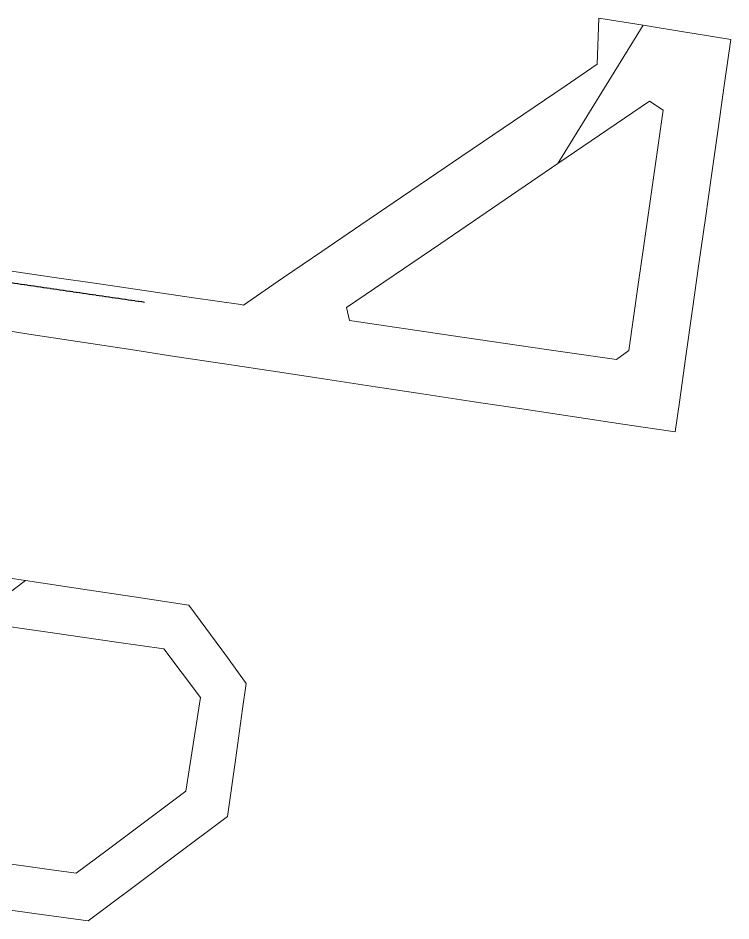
# Model space of a CAD drawing. Header units: metres. Extents: x 264012 to 265218, y 6264557 to 6265948.
# Drawn here: x 264812.9 to 265051, y 6265645.9 to 6265947.6 of the extents above; entities that cross this region are included whole.
import ezdxf

# ---------------------------------------------------------------- set-up
doc = ezdxf.new("R2010")
doc.units = ezdxf.units.M
doc.linetypes.add('Cable Exist OH', pattern=[1, 1, 0])
doc.layers.add('Cadastre Roads_SP_EXT', color=9, linetype='Continuous', lineweight=5)
doc.layers.add('Mains_HV_EXT', color=7, linetype='Continuous')

msp = doc.modelspace()

# ---------------------------------------------------------------- linework, layer by layer
at = {"layer": 'Cadastre Roads_SP_EXT', "linetype": 'Continuous'}
for points in [[(264801.79, 6265844.27), (264817.88, 6265841.75), (264834.95, 6265839.17), (264849.82, 6265836.91), (264865.23, 6265834.56), (264881.82, 6265832.03), (264899.57, 6265829.36), (264914.95, 6265827.04), (264932.23, 6265824.42), (264947.87, 6265822.02), (264965.2, 6265819.41), (264981.96, 6265816.86), (264998.76, 6265814.3), (265014.91, 6265811.88), (265030.81, 6265809.57), (265032.41, 6265809.31), (265033.82, 6265819.28), (265035.99, 6265834.61), (265038.21, 6265850.32), (265040.35, 6265865.47), (265042.5, 6265880.72), (265044.52, 6265894.98), (265046.72, 6265910.53), (265048.78, 6265925.09), (265051.02, 6265940.47), (265038.78, 6265942.45), (265036.46, 6265942.82), (265021.67, 6265945.21), (264993.22, 6265898.96), (265023.78, 6265919.79), (265028.33, 6265916.87), (265022.13, 6265873.18), (265020.05, 6265858.56), (265016.91, 6265836.54), (265012.78, 6265833.46), (264988.67, 6265836.99), (264958.26, 6265841.45), (264923.61, 6265846.51), (264922.6, 6265850.85), (264954.07, 6265872.29), (264975.59, 6265886.95), (264993.22, 6265898.96), (265021.67, 6265945.21), (265006.88, 6265947.6), (265006.36, 6265932.22), (264995.65, 6265924.88), (264961.13, 6265901.42), (264927.43, 6265878.49), (264914.35, 6265869.57), (264901.24, 6265860.64), (264888.18, 6265851.71), (264887.25, 6265851.85), (264871.47, 6265854.15), (264855.74, 6265856.45), (264839.98, 6265858.76), (264824.22, 6265861.05), (264808.43, 6265863.35)], [(264792.15, 6265742.21), (264815.32, 6265759.69), (264797.51, 6265762.38)], [(264800.01, 6265650.98), (264818.28, 6265648.37), (264836.27, 6265645.91), (264851.66, 6265657.47), (264866.04, 6265668.19), (264882.86, 6265680.86), (264885.49, 6265699.63), (264887.89, 6265716.81), (264889.1, 6265725.29), (264882.84, 6265733.88), (264869.91, 6265751.44), (264851.64, 6265754.19), (264833.68, 6265756.91), (264815.32, 6265759.69), (264792.15, 6265742.21)], [(264799.45, 6265745.74), (264824.41, 6265742.17), (264845.71, 6265739.1), (264861.55, 6265736.82), (264873.87, 6265720.61), (264868.88, 6265689.23), (264842.59, 6265669.58), (264832.3, 6265661.89), (264823.29, 6265663.13), (264805.12, 6265665.68)]]:
    msp.add_lwpolyline(points, dxfattribs=at)
at = {"layer": 'Mains_HV_EXT', "linetype": 'Cable Exist OH'}
msp.add_lwpolyline([(264855.16, 6265852.58), (264777.19, 6265863.95), (264731.67, 6265850.53), (264702.47, 6265840.74), (264620.59, 6265801.12), (264546.76, 6265707.8), (264521.57, 6265673.71), (264509.84, 6265646.03)], dxfattribs=at)

doc.saveas('drawing.dxf')
